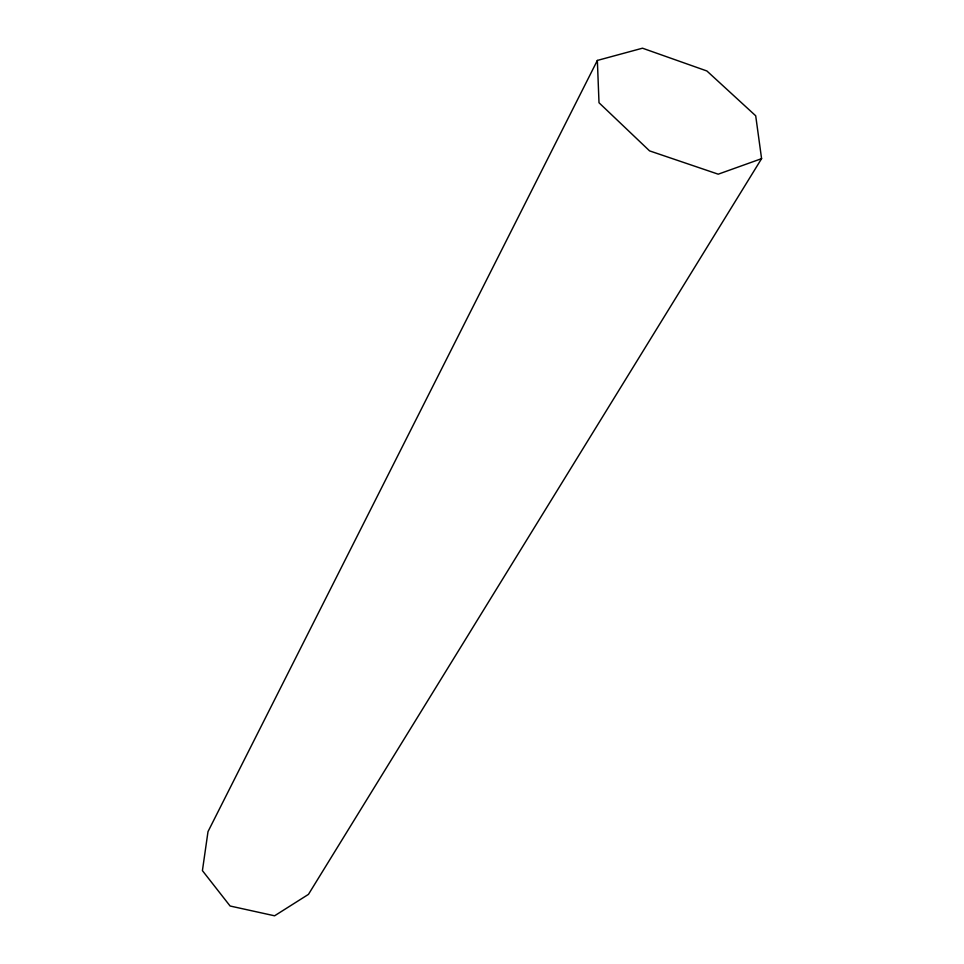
<?xml version="1.0" encoding="UTF-8"?>
<svg xmlns="http://www.w3.org/2000/svg" width="964" height="964" viewBox="0 0 964 964"><rect width="100%" height="100%" fill="white"/><g stroke="black" fill="none" stroke-linecap="round" stroke-linejoin="round"><path stroke-width="1.45" d="M597.355 60.431L208.007 831.619L202.416 870.625L230.107 906.015L274.583 915.8L308.456 894.375L761.584 158.65L755.704 115.788L706.889 70.975L642.494 48.2L597.355 60.431L599.006 102.75L649.567 150.878L718.216 174.183L761.584 158.65"/></g></svg>
